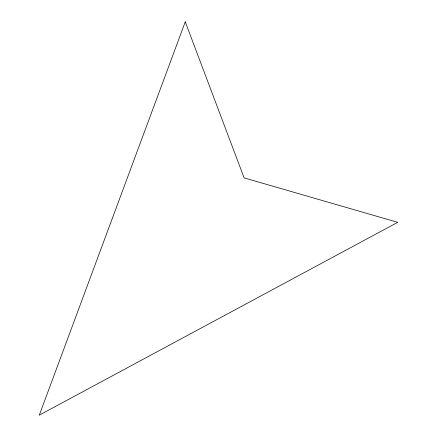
<?xml version="1.0" encoding="UTF-8"?>
<svg xmlns="http://www.w3.org/2000/svg" width="437" height="437" viewBox="0 0 437 437"><rect width="100%" height="100%" fill="white"/><g stroke="black" fill="none" stroke-linecap="round" stroke-linejoin="round"><path stroke-width="0.66" d="M185.261 21.85L39.292 415.15L397.708 222.324L244.125 177.881L185.261 21.85"/></g></svg>
